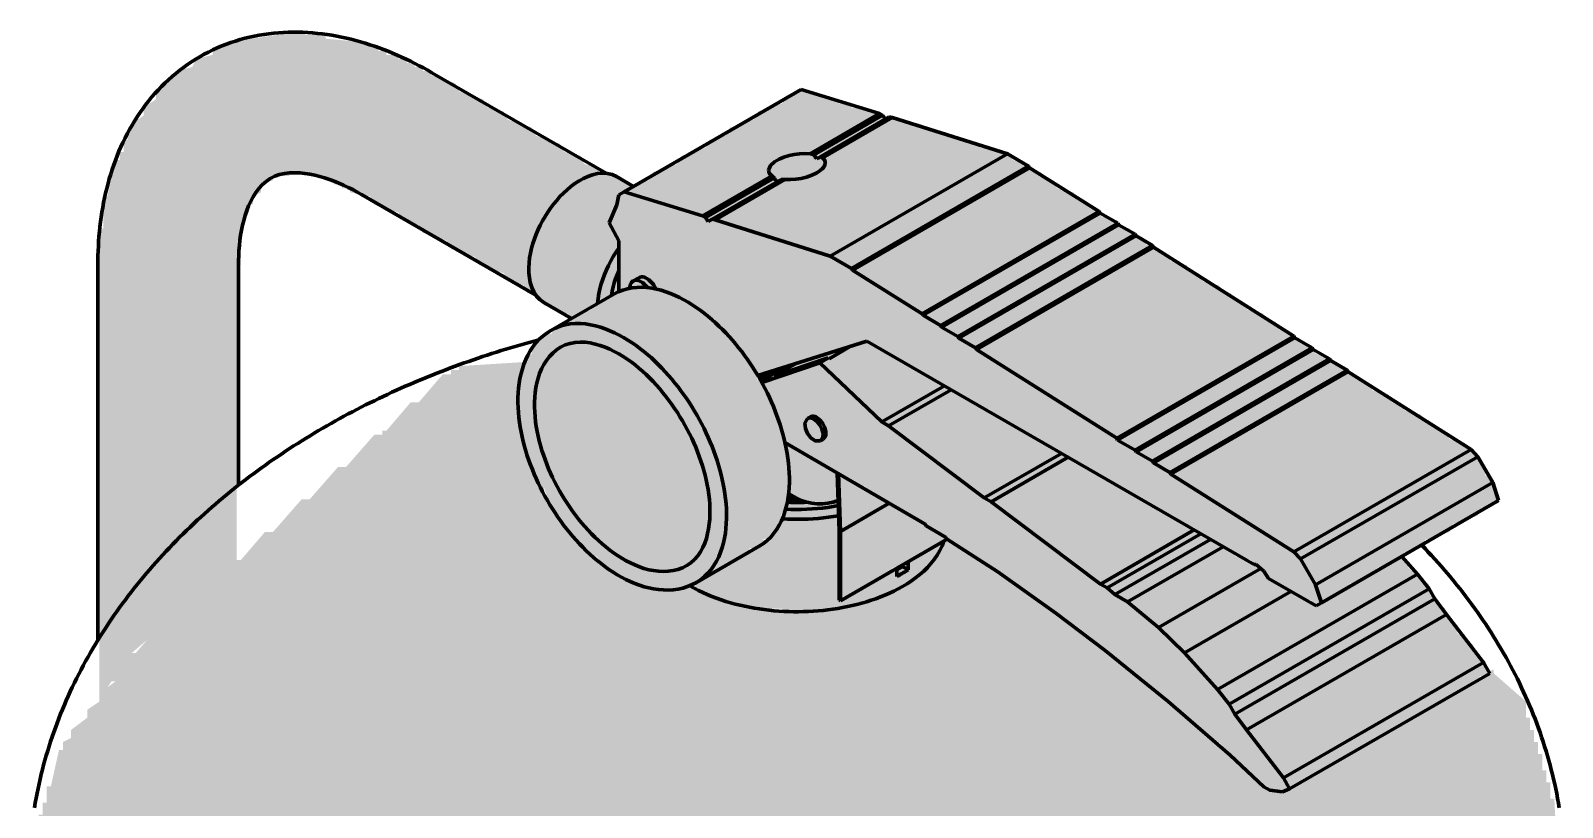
# Model space of a CAD drawing. Header units: millimetres. Extents: x 0 to 420, y 0 to 297.
# Drawn here: x 207.04 to 244.94, y 243.56 to 262.78 of the extents above; entities that cross this region are included whole.
import ezdxf

# ---------------------------------------------------------------- set-up
doc = ezdxf.new("R2010")
doc.units = ezdxf.units.MM
doc.layers.add('01-VISIBLE', color=7, linetype='CONTINUOUS', lineweight=70)
doc.layers.add('13-GRAFICA', color=30, linetype='CONTINUOUS', lineweight=18)

msp = doc.modelspace()

# ---------------------------------------------------------------- hatches: boundary and pattern name
at = {"layer": '13-GRAFICA', "true_color": 0x202020}
h = msp.add_hatch(color=7, dxfattribs=at)
h.dxf.hatch_style = 1
h.paths.add_polyline_path([(208.742, 246.379), (208.742, 257.879), (208.842, 257.879), (208.842, 258.679), (208.942, 258.679), (209.142, 259.579), (209.242, 259.579), (209.242, 259.779), (209.342, 259.779), (209.342, 260.079), (209.442, 260.079), (209.542, 260.479), (209.842, 260.679), (209.842, 260.879), (210.142, 261.079), (210.142, 261.279), (210.242, 261.279), (210.642, 261.779), (211.042, 261.879), (211.142, 262.079), (211.542, 262.179), (211.542, 262.279), (211.842, 262.379), (211.842, 262.479), (213.842, 262.779), (213.842, 262.679), (214.342, 262.679), (214.342, 262.579), (215.442, 262.479), (215.442, 262.379), (215.642, 262.379), (215.642, 262.279), (215.842, 262.279), (215.842, 262.179), (216.142, 262.179), (216.142, 262.079), (216.342, 262.079), (216.342, 261.979), (216.542, 261.979), (216.542, 261.879), (216.742, 261.879), (216.742, 261.779), (216.942, 261.779), (216.942, 261.679), (217.542, 261.479), (217.642, 261.279), (218.242, 261.079), (218.342, 260.879), (218.742, 260.779), (218.842, 260.579), (219.442, 260.379), (219.542, 260.179), (220.142, 259.979), (220.242, 259.779), (220.642, 259.679), (220.742, 259.479), (221.142, 259.379), (221.042, 259.179), (220.542, 259.079), (220.542, 258.979), (219.842, 258.379), (219.742, 257.979), (219.542, 257.879), (219.442, 257.179), (219.342, 257.179), (219.342, 256.679), (219.442, 256.679), (219.442, 256.379), (219.542, 256.379), (219.542, 256.279), (219.342, 256.279), (219.242, 256.479), (218.842, 256.579), (218.742, 256.779), (218.142, 256.979), (218.042, 257.179), (217.442, 257.379), (217.342, 257.579), (216.742, 257.779), (216.642, 257.979), (216.242, 258.079), (216.142, 258.279), (215.542, 258.479), (215.442, 258.679), (214.942, 258.779), (214.942, 258.879), (214.742, 258.879), (214.742, 258.979), (214.542, 258.979), (214.542, 259.079), (214.342, 259.079), (214.342, 259.179), (213.442, 259.279), (213.442, 259.179), (213.042, 259.179), (213.042, 259.079), (212.742, 258.979), (212.742, 258.779), (212.542, 258.679), (212.542, 258.479), (212.442, 258.479), (212.442, 258.279), (212.342, 258.279), (212.342, 257.979), (212.242, 257.979), (212.242, 256.979), (212.142, 256.979), (212.142, 249.679), (212.042, 249.679), (211.342, 248.879), (211.142, 248.879), (210.442, 248.079), (210.242, 248.079), (210.242, 247.979), (209.542, 247.379), (209.542, 247.179), (209.142, 246.879), (209.142, 246.679), (209.042, 246.679), (208.842, 246.379)])
at = {"layer": '13-GRAFICA', "true_color": 0xd6d9de}
h = msp.add_hatch(color=7, dxfattribs=at)
h.dxf.hatch_style = 1
h.paths.add_polyline_path([(224.742, 254.579), (224.742, 254.779), (224.242, 255.179), (224.242, 255.379), (224.142, 255.379), (223.942, 255.679), (223.742, 255.679), (223.742, 255.779), (223.442, 255.879), (223.342, 256.079), (223.142, 256.079), (223.142, 256.179), (222.542, 256.379), (222.342, 256.679), (222.042, 256.679), (221.842, 256.379), (221.642, 256.379), (221.642, 257.579), (221.542, 257.579), (221.542, 257.779), (221.442, 257.779), (221.342, 258.079), (221.442, 258.079), (221.542, 258.679), (221.842, 258.779), (221.942, 258.979), (222.142, 258.979), (222.142, 259.079), (222.342, 259.079), (222.442, 259.279), (223.042, 259.479), (223.142, 259.679), (223.742, 259.879), (223.842, 260.079), (224.042, 260.079), (224.042, 260.179), (224.242, 260.179), (224.342, 260.379), (224.942, 260.579), (225.042, 260.779), (225.642, 260.979), (225.742, 261.179), (225.942, 261.179), (225.942, 261.279), (226.442, 261.279), (226.442, 261.179), (226.742, 261.179), (226.742, 261.079), (227.042, 261.079), (227.042, 260.979), (227.342, 260.979), (227.342, 260.879), (228.042, 260.779), (228.142, 260.579), (228.342, 260.679), (228.342, 260.579), (229.042, 260.479), (229.042, 260.379), (229.342, 260.379), (229.342, 260.279), (229.642, 260.279), (229.642, 260.179), (229.942, 260.179), (229.942, 260.079), (230.242, 260.079), (230.242, 259.979), (230.542, 259.979), (230.542, 259.879), (231.242, 259.779), (231.342, 259.579), (231.742, 259.479), (231.842, 259.279), (232.042, 259.279), (232.042, 259.179), (232.342, 259.079), (232.442, 258.879), (232.842, 258.779), (232.942, 258.579), (233.142, 258.579), (233.142, 258.479), (233.442, 258.379), (233.542, 258.179), (233.942, 258.079), (234.042, 257.879), (234.242, 257.879), (234.342, 257.679), (234.542, 257.679), (234.642, 257.479), (234.842, 257.479), (234.842, 257.379), (235.142, 257.279), (235.242, 257.079), (235.642, 256.979), (235.742, 256.779), (235.942, 256.779), (236.042, 256.579), (236.442, 256.479), (236.542, 256.279), (236.742, 256.279), (236.742, 256.179), (237.042, 256.079), (237.142, 255.879), (237.542, 255.779), (237.642, 255.579), (237.842, 255.579), (237.942, 255.379), (238.142, 255.379), (238.242, 255.179), (238.442, 255.179), (238.442, 255.079), (238.742, 254.979), (238.842, 254.779), (239.242, 254.679), (239.342, 254.479), (239.542, 254.479), (239.642, 254.279), (239.842, 254.279), (239.842, 254.179), (240.142, 254.079), (240.242, 253.879), (240.642, 253.779), (240.742, 253.579), (240.942, 253.579), (241.042, 253.379), (241.442, 253.279), (241.542, 253.079), (241.742, 253.079), (241.742, 252.979), (242.042, 252.879), (242.142, 252.679), (242.542, 252.579), (242.542, 252.479), (242.942, 252.179), (243.042, 251.779), (243.242, 251.679), (243.342, 251.079), (243.142, 251.079), (243.142, 250.979), (242.942, 250.979), (242.842, 250.779), (242.242, 250.579), (242.142, 250.379), (241.542, 250.179), (241.442, 249.979), (241.242, 249.979), (241.242, 249.879), (241.042, 249.879), (240.942, 249.679), (240.342, 249.479), (240.242, 249.279), (239.642, 249.079), (239.542, 248.879), (239.142, 248.779), (239.042, 248.579), (238.742, 248.579), (238.742, 248.679), (238.142, 248.879), (238.042, 249.079), (237.642, 249.179), (237.642, 249.379), (237.542, 249.379), (237.442, 249.579), (237.242, 249.579), (237.242, 249.679), (236.642, 249.879), (236.542, 250.079), (236.142, 250.179), (236.042, 250.379), (235.842, 250.379), (235.842, 250.479), (235.442, 250.579), (235.342, 250.779), (234.742, 250.979), (234.642, 251.179), (234.242, 251.279), (234.142, 251.479), (233.542, 251.679), (233.442, 251.879), (232.842, 252.079), (232.742, 252.279), (232.142, 252.479), (232.042, 252.679), (231.642, 252.779), (231.542, 252.979), (230.942, 253.179), (230.842, 253.379), (230.242, 253.579), (230.142, 253.779), (229.542, 253.979), (229.442, 254.179), (229.042, 254.279), (228.942, 254.479), (228.342, 254.679), (228.242, 254.879), (228.042, 254.879), (228.042, 254.979), (227.842, 254.979), (227.842, 255.079), (227.542, 255.079), (227.542, 254.979), (227.242, 254.979), (227.242, 254.879), (226.842, 254.879), (226.842, 254.779), (226.542, 254.779), (226.542, 254.679), (226.242, 254.679), (226.242, 254.579), (225.942, 254.579), (225.942, 254.479), (225.642, 254.479), (225.642, 254.379), (225.342, 254.379), (225.342, 254.279), (224.942, 254.279), (224.942, 254.479)])
h = msp.add_hatch(color=7, dxfattribs=at)
h.dxf.hatch_style = 1
h.paths.add_polyline_path([(220.142, 255.879), (219.742, 255.979), (219.742, 256.079), (219.542, 256.179), (219.542, 256.379), (219.442, 256.379), (219.442, 256.679), (219.342, 256.679), (219.342, 257.179), (219.442, 257.179), (219.542, 257.879), (219.742, 257.979), (219.842, 258.379), (219.942, 258.379), (220.542, 259.079), (221.042, 259.179), (221.042, 259.279), (221.642, 259.179), (221.642, 259.079), (221.942, 258.979), (221.942, 258.879), (221.542, 258.679), (221.542, 258.379), (221.442, 258.379), (221.442, 258.079), (221.342, 258.079), (221.442, 257.779), (221.542, 257.779), (221.542, 257.579), (221.642, 257.579), (221.642, 256.879), (221.542, 256.879), (221.542, 256.579), (221.442, 256.579), (221.442, 256.179), (221.042, 256.079), (220.942, 255.879), (220.742, 255.879), (220.742, 255.779), (220.542, 255.779), (220.542, 255.679), (220.342, 255.679), (220.342, 255.779), (220.142, 255.779)])
h = msp.add_hatch(color=7, dxfattribs=at)
h.dxf.hatch_style = 1
h.paths.add_polyline_path([(221.442, 256.579), (221.542, 256.579), (221.542, 256.879), (221.642, 256.879), (221.642, 256.279), (221.442, 256.279)])
h = msp.add_hatch(color=7, dxfattribs=at)
h.dxf.hatch_style = 1
h.paths.add_polyline_path([(221.842, 256.479), (221.942, 256.479), (222.042, 256.679), (222.342, 256.679), (222.542, 256.379), (222.142, 256.379), (222.142, 256.479), (221.842, 256.379)])
at = {"layer": '13-GRAFICA', "true_color": 0xffffff}
h = msp.add_hatch(color=7, dxfattribs=at)
h.dxf.hatch_style = 1
h.paths.add_polyline_path([(219.142, 252.879), (219.142, 254.279), (219.242, 254.279), (219.242, 254.579), (219.342, 254.579), (219.342, 254.779), (219.442, 254.779), (219.442, 254.979), (219.542, 254.979), (219.742, 255.279), (219.942, 255.279), (219.942, 255.379), (220.242, 255.479), (220.342, 255.679), (220.942, 255.879), (221.042, 256.079), (221.242, 256.079), (221.242, 256.179), (221.442, 256.179), (221.442, 256.279), (221.642, 256.279), (221.642, 256.379), (222.042, 256.379), (222.042, 256.479), (222.142, 256.479), (222.142, 256.379), (222.742, 256.379), (222.742, 256.279), (223.342, 256.079), (223.442, 255.879), (223.642, 255.879), (223.742, 255.679), (223.942, 255.679), (223.942, 255.579), (224.242, 255.379), (224.242, 255.179), (224.742, 254.779), (224.742, 254.579), (224.942, 254.479), (225.042, 254.079), (225.242, 253.979), (225.242, 253.779), (225.342, 253.779), (225.342, 253.579), (225.442, 253.579), (225.442, 253.279), (225.542, 253.279), (225.542, 252.979), (225.642, 252.979), (225.642, 252.579), (225.742, 252.579), (225.742, 252.079), (225.842, 252.079), (225.842, 251.279), (225.742, 251.279), (225.742, 250.879), (225.642, 250.879), (225.442, 250.279), (225.142, 250.179), (225.042, 249.979), (224.842, 249.979), (224.742, 249.779), (224.342, 249.679), (224.242, 249.479), (223.642, 249.279), (223.542, 249.079), (223.242, 249.079), (223.242, 248.979), (222.242, 248.979), (222.242, 249.079), (221.942, 249.079), (221.942, 249.179), (221.542, 249.279), (221.542, 249.379), (221.242, 249.479), (221.042, 249.779), (220.842, 249.779), (220.842, 249.979), (220.142, 250.579), (220.142, 250.779), (219.942, 250.879), (219.742, 251.479), (219.542, 251.579), (219.442, 252.179), (219.342, 252.179), (219.342, 252.379), (219.242, 252.379), (219.242, 252.879)])
at = {"layer": '13-GRAFICA', "true_color": 0xd6d9de}
h = msp.add_hatch(color=7, dxfattribs=at)
h.dxf.hatch_style = 1
h.paths.add_polyline_path([(226.842, 254.779), (226.842, 254.879), (227.242, 254.879), (227.242, 254.979), (227.842, 255.079), (227.842, 254.979), (228.242, 254.879), (228.342, 254.679), (228.942, 254.479), (229.042, 254.279), (229.442, 254.179), (229.542, 253.979), (230.142, 253.779), (230.242, 253.579), (230.442, 253.579), (230.442, 253.479), (230.842, 253.379), (230.942, 253.179), (231.542, 252.979), (231.642, 252.779), (232.042, 252.679), (232.142, 252.479), (232.342, 252.479), (232.342, 252.379), (232.742, 252.279), (232.842, 252.079), (233.442, 251.879), (233.542, 251.679), (234.142, 251.479), (234.242, 251.279), (234.642, 251.179), (234.742, 250.979), (234.942, 250.979), (234.942, 250.879), (235.342, 250.779), (235.442, 250.579), (236.042, 250.379), (236.142, 250.179), (236.542, 250.079), (236.642, 249.879), (236.842, 249.879), (236.842, 249.779), (237.442, 249.579), (237.442, 249.479), (237.642, 249.379), (237.642, 249.179), (238.042, 249.079), (238.142, 248.879), (238.342, 248.879), (238.342, 248.779), (238.542, 248.779), (238.542, 248.679), (238.742, 248.679), (238.742, 248.579), (239.042, 248.579), (239.142, 248.779), (239.542, 248.879), (239.642, 249.079), (239.842, 249.079), (239.842, 249.179), (240.242, 249.279), (240.342, 249.479), (240.542, 249.479), (240.542, 249.579), (240.742, 249.579), (240.742, 249.679), (241.042, 249.779), (241.142, 249.479), (241.642, 249.079), (241.742, 248.679), (242.042, 248.479), (242.042, 248.279), (242.142, 248.279), (242.142, 248.179), (242.342, 248.079), (242.342, 247.879), (242.742, 247.579), (242.742, 247.379), (243.042, 247.179), (243.142, 246.879), (242.842, 246.779), (242.742, 246.579), (242.342, 246.479), (242.242, 246.279), (241.642, 246.079), (241.542, 245.879), (240.942, 245.679), (240.842, 245.479), (240.242, 245.279), (240.142, 245.079), (239.742, 244.979), (239.642, 244.779), (239.042, 244.579), (238.942, 244.379), (238.342, 244.179), (238.242, 243.979), (237.642, 243.979), (237.642, 244.079), (237.342, 244.179), (236.442, 245.179), (236.242, 245.179), (235.642, 245.879), (235.442, 245.879), (235.042, 246.379), (234.842, 246.379), (234.842, 246.479), (234.742, 246.479), (234.542, 246.779), (234.342, 246.779), (233.942, 247.279), (233.742, 247.279), (233.542, 247.579), (233.342, 247.579), (233.142, 247.879), (232.942, 247.879), (232.642, 248.279), (232.442, 248.279), (232.342, 248.479), (232.142, 248.479), (231.942, 248.779), (231.742, 248.779), (231.742, 248.879), (231.442, 248.979), (231.242, 249.279), (231.042, 249.279), (230.942, 249.479), (230.742, 249.479), (230.742, 249.579), (230.442, 249.679), (230.342, 249.879), (229.942, 249.979), (229.842, 250.179), (229.642, 250.179), (229.542, 250.379), (229.342, 250.379), (229.342, 250.479), (229.042, 250.579), (228.942, 250.779), (228.342, 250.979), (228.242, 251.179), (227.842, 251.279), (227.742, 251.479), (227.142, 251.679), (227.042, 251.879), (226.842, 251.879), (226.842, 251.979), (226.742, 251.979), (226.742, 252.679), (226.742, 252.879), (226.742, 254.779)])
h = msp.add_hatch(color=7, dxfattribs=at)
h.dxf.hatch_style = 1
h.paths.add_polyline_path([(226.242, 254.679), (226.542, 254.679), (226.542, 254.779), (226.742, 254.779), (226.742, 252.879), (226.442, 253.279), (226.242, 253.179), (226.242, 254.579)])
at = {"layer": '13-GRAFICA', "true_color": 0xc4c8ce}
h = msp.add_hatch(color=7, dxfattribs=at)
h.dxf.hatch_style = 1
h.paths.add_polyline_path([(211.142, 248.879), (211.342, 248.879), (212.042, 249.679), (212.242, 249.679), (212.842, 250.379), (213.042, 250.379), (213.742, 251.179), (213.942, 251.179), (214.642, 251.979), (214.842, 251.979), (215.542, 252.779), (215.742, 252.779), (215.742, 252.879), (215.842, 252.879), (216.442, 253.579), (216.642, 253.579), (217.242, 254.279), (217.442, 254.279), (217.442, 254.379), (217.642, 254.379), (217.642, 254.479), (219.242, 254.579), (219.242, 254.279), (219.142, 254.279), (219.142, 252.879), (219.242, 252.879), (219.242, 252.379), (219.342, 252.379), (219.342, 252.179), (219.442, 252.179), (219.542, 251.579), (219.742, 251.479), (219.742, 251.279), (219.842, 251.279), (219.942, 250.879), (220.142, 250.779), (220.142, 250.579), (220.842, 249.979), (220.842, 249.779), (221.042, 249.779), (221.042, 249.679), (221.142, 249.679), (221.242, 249.479), (221.442, 249.479), (221.542, 249.279), (221.742, 249.279), (221.742, 249.179), (221.942, 249.179), (221.942, 249.079), (222.242, 249.079), (222.242, 248.979), (223.242, 248.979), (223.242, 249.079), (223.442, 249.079), (223.442, 248.979), (223.642, 248.979), (223.642, 248.879), (223.842, 248.879), (223.842, 248.779), (224.042, 248.779), (224.042, 248.679), (224.842, 248.579), (224.842, 248.479), (226.442, 248.379), (226.442, 248.479), (227.642, 248.579), (227.642, 248.679), (227.942, 248.679), (227.942, 248.779), (228.142, 248.779), (228.142, 248.879), (228.642, 248.979), (228.842, 249.279), (229.042, 249.279), (229.042, 249.379), (229.442, 249.679), (229.542, 250.079), (229.842, 250.179), (229.942, 249.979), (230.342, 249.879), (230.442, 249.679), (230.642, 249.679), (230.742, 249.479), (230.942, 249.479), (231.042, 249.279), (231.242, 249.279), (231.442, 248.979), (231.642, 248.979), (231.742, 248.779), (231.942, 248.779), (232.142, 248.479), (232.342, 248.479), (232.442, 248.279), (232.642, 248.279), (232.942, 247.879), (233.142, 247.879), (233.142, 247.779), (233.242, 247.779), (233.342, 247.579), (233.542, 247.579), (233.742, 247.279), (233.942, 247.279), (234.342, 246.779), (234.542, 246.779), (234.542, 246.679), (234.642, 246.679), (234.842, 246.379), (235.042, 246.379), (235.442, 245.879), (235.642, 245.879), (236.242, 245.179), (236.442, 245.179), (236.442, 245.079), (236.542, 245.079), (237.342, 244.179), (237.542, 244.179), (237.642, 243.979), (238.242, 243.979), (238.342, 244.179), (238.942, 244.379), (239.042, 244.579), (239.642, 244.779), (239.742, 244.979), (240.142, 245.079), (240.242, 245.279), (240.842, 245.479), (240.942, 245.679), (241.542, 245.879), (241.642, 246.079), (242.242, 246.279), (242.342, 246.479), (242.742, 246.579), (242.842, 246.779), (243.042, 246.779), (243.042, 246.879), (243.242, 246.979), (243.242, 246.879), (244.042, 246.179), (244.042, 245.779), (244.142, 245.779), (244.142, 245.479), (244.242, 245.479), (244.242, 245.179), (244.342, 245.179), (244.342, 244.879), (244.442, 244.879), (244.442, 244.479), (244.542, 244.479), (244.542, 244.179), (244.642, 244.179), (244.642, 243.779), (244.742, 243.779), (244.842, 241.879), (244.942, 241.879), (244.942, 239.979), (244.842, 239.979), (244.842, 239.679), (244.742, 239.679), (244.742, 239.379), (244.642, 239.379), (244.642, 239.079), (244.542, 239.079), (244.442, 238.379), (244.342, 238.379), (244.342, 238.079), (244.242, 238.079), (244.142, 237.579), (243.942, 237.479), (243.942, 237.279), (243.642, 237.079), (243.642, 236.879), (243.242, 236.579), (243.242, 236.379), (242.942, 236.179), (242.942, 235.979), (242.542, 235.679), (242.542, 235.479), (242.442, 235.479), (242.042, 234.979), (241.842, 234.979), (241.642, 234.679), (241.442, 234.679), (241.342, 234.479), (241.142, 234.479), (240.942, 234.179), (240.742, 234.179), (240.542, 233.879), (240.342, 233.879), (240.142, 233.579), (239.942, 233.579), (239.942, 233.479), (239.842, 233.479), (239.742, 233.279), (239.542, 233.279), (239.442, 233.079), (238.942, 232.979), (238.942, 232.879), (238.742, 232.879), (238.742, 232.779), (238.542, 232.779), (238.542, 232.679), (238.342, 232.679), (238.342, 232.579), (238.142, 232.579), (238.142, 232.479), (237.842, 232.479), (237.842, 232.379), (237.642, 232.379), (237.642, 232.279), (237.442, 232.279), (237.442, 232.179), (237.242, 232.179), (237.242, 232.079), (236.942, 232.079), (236.942, 231.979), (236.742, 231.979), (236.742, 231.879), (236.542, 231.879), (236.542, 231.779), (236.342, 231.779), (236.342, 231.679), (236.142, 231.679), (236.142, 231.579), (235.842, 231.579), (235.842, 231.479), (235.542, 231.479), (235.542, 231.379), (235.142, 231.379), (235.142, 231.279), (234.742, 231.279), (234.742, 231.179), (234.342, 231.179), (234.342, 231.079), (233.642, 230.979), (233.642, 230.879), (233.242, 230.879), (233.242, 230.779), (232.842, 230.779), (232.842, 230.679), (232.442, 230.679), (232.442, 230.579), (232.042, 230.579), (232.042, 230.479), (231.642, 230.479), (231.642, 230.379), (229.842, 230.279), (229.842, 230.179), (228.942, 230.179), (228.942, 230.079), (227.942, 230.079), (227.942, 229.979), (222.442, 230.079), (222.442, 230.179), (221.842, 230.179), (221.842, 230.279), (221.342, 230.279), (221.342, 230.379), (220.742, 230.379), (220.742, 230.479), (220.242, 230.479), (220.242, 230.579), (219.642, 230.579), (219.642, 230.679), (219.042, 230.679), (219.042, 230.779), (218.042, 230.879), (218.042, 230.979), (217.842, 230.979), (217.842, 231.079), (217.542, 231.079), (217.542, 231.179), (217.242, 231.179), (217.242, 231.279), (216.942, 231.279), (216.942, 231.379), (216.042, 231.579), (216.042, 231.679), (215.842, 231.679), (215.842, 231.779), (215.542, 231.779), (215.542, 231.879), (215.242, 231.879), (215.242, 231.979), (214.342, 232.179), (214.342, 232.279), (213.942, 232.379), (213.842, 232.579), (213.442, 232.679), (213.342, 232.879), (212.742, 233.079), (212.642, 233.279), (212.442, 233.279), (212.442, 233.379), (212.042, 233.479), (211.942, 233.679), (211.742, 233.679), (211.742, 233.779), (211.342, 233.879), (211.242, 234.079), (211.042, 234.079), (210.042, 235.179), (209.842, 235.179), (209.842, 235.279), (208.642, 236.379), (208.642, 236.579), (208.442, 236.679), (208.442, 236.879), (208.342, 236.879), (208.342, 237.079), (208.242, 237.079), (208.242, 237.279), (208.142, 237.279), (207.942, 237.879), (207.742, 237.979), (207.742, 238.179), (207.642, 238.179), (207.642, 238.379), (207.542, 238.379), (207.542, 238.579), (207.442, 238.579), (207.442, 238.779), (207.342, 238.779), (207.342, 239.079), (207.242, 239.079), (207.242, 240.079), (207.142, 240.079), (207.142, 240.979), (207.042, 240.979), (207.042, 242.679), (207.142, 242.679), (207.142, 243.079), (207.242, 243.079), (207.242, 243.379), (207.342, 243.379), (207.342, 243.679), (207.442, 243.679), (207.442, 244.079), (207.542, 244.079), (207.742, 244.979), (207.842, 244.979), (207.842, 245.179), (208.042, 245.279), (208.042, 245.479), (208.442, 245.779), (208.442, 245.979), (208.742, 246.179), (208.742, 246.379), (209.142, 246.679), (209.142, 246.879), (209.542, 247.179), (209.542, 247.379), (209.642, 247.379), (210.242, 248.079), (210.442, 248.079)])
at = {"layer": '13-GRAFICA', "true_color": 0xd6d9de}
h = msp.add_hatch(color=7, dxfattribs=at)
h.dxf.hatch_style = 1
h.paths.add_polyline_path([(225.642, 252.979), (225.542, 252.979), (225.442, 253.579), (225.342, 253.579), (225.242, 253.979), (225.042, 254.079), (225.042, 254.279), (225.342, 254.279), (225.342, 254.379), (225.642, 254.379), (225.642, 254.479), (225.942, 254.479), (225.942, 254.579), (226.242, 254.579), (226.242, 253.179), (226.242, 252.779), (226.242, 252.304), (225.942, 252.379), (225.842, 252.579), (225.642, 252.579)])
h = msp.add_hatch(color=7, dxfattribs=at)
h.dxf.hatch_style = 1
h.paths.add_polyline_path([(226.442, 252.579), (226.442, 252.679), (226.242, 252.779), (226.242, 253.179), (226.342, 253.179), (226.342, 253.279), (226.742, 252.979), (226.742, 252.679)])
h = msp.add_hatch(color=7, dxfattribs=at)
h.dxf.hatch_style = 1
h.paths.add_polyline_path([(225.742, 252.579), (225.842, 252.579), (225.942, 252.379), (226.142, 252.379), (226.142, 252.279), (226.542, 252.179), (226.642, 251.979), (227.042, 251.879), (227.042, 251.179), (226.942, 251.179), (226.942, 251.079), (225.942, 251.179), (225.942, 251.279), (225.842, 251.279), (225.842, 252.079), (225.742, 252.079)])
h = msp.add_hatch(color=7, dxfattribs=at)
h.dxf.hatch_style = 1
h.paths.add_polyline_path([(226.642, 251.979), (226.542, 252.179), (226.342, 252.179), (226.342, 252.279), (226.242, 252.304), (226.242, 252.779), (226.342, 252.779), (226.442, 252.579), (226.742, 252.679), (226.742, 251.979)])
at = {"layer": '13-GRAFICA', "true_color": 0xc81e2d}
h = msp.add_hatch(color=7, dxfattribs=at)
h.dxf.hatch_style = 1
h.paths.add_polyline_path([(227.042, 248.679), (227.042, 251.779), (227.342, 251.679), (227.342, 251.579), (227.542, 251.579), (227.542, 251.479), (227.742, 251.479), (227.842, 251.279), (228.242, 251.179), (228.342, 250.979), (228.942, 250.779), (229.042, 250.579), (229.242, 250.579), (229.342, 250.379), (229.642, 250.279), (229.642, 250.079), (229.442, 250.079), (229.442, 249.979), (229.042, 249.879), (228.942, 249.679), (228.342, 249.479), (228.242, 249.279), (227.842, 249.179), (227.742, 248.979), (227.542, 248.979), (227.542, 248.879), (227.342, 248.879), (227.342, 248.779), (227.142, 248.779), (227.142, 248.679)])
at = {"layer": '13-GRAFICA', "true_color": 0xc4c8ce}
h = msp.add_hatch(color=7, dxfattribs=at)
h.dxf.hatch_style = 1
h.paths.add_polyline_path([(224.042, 248.679), (224.042, 248.779), (223.842, 248.779), (223.842, 248.879), (223.642, 248.879), (223.642, 248.979), (223.442, 248.979), (223.442, 249.079), (223.542, 249.079), (223.642, 249.279), (224.242, 249.479), (224.342, 249.679), (224.742, 249.779), (224.742, 249.879), (225.042, 249.979), (225.142, 250.179), (225.342, 250.179), (225.442, 250.479), (225.542, 250.479), (225.542, 250.679), (225.642, 250.679), (225.642, 250.879), (225.742, 250.879), (225.742, 251.179), (226.242, 251.179), (226.242, 251.079), (226.942, 251.079), (226.942, 251.179), (227.042, 251.179), (227.042, 248.679), (227.342, 248.779), (227.342, 248.879), (227.542, 248.879), (227.542, 248.979), (227.742, 248.979), (227.842, 249.179), (228.242, 249.279), (228.342, 249.479), (228.542, 249.479), (228.542, 249.579), (228.742, 249.579), (228.742, 249.679), (228.942, 249.679), (229.042, 249.879), (229.242, 249.879), (229.242, 249.979), (229.542, 250.079), (229.442, 249.679), (229.342, 249.679), (229.042, 249.279), (228.842, 249.279), (228.642, 248.979), (228.142, 248.879), (228.142, 248.779), (227.642, 248.679), (227.642, 248.579), (226.442, 248.479), (226.442, 248.379), (225.642, 248.379), (225.642, 248.479), (224.842, 248.479), (224.842, 248.579)])

# ---------------------------------------------------------------- linework, layer by layer
at = {"layer": '01-VISIBLE'}
for p, q in [((221.28, 259.25), (216.971, 261.738)), ((226.109, 261.321), (221.725, 258.79)), ((228.048, 260.727), (226.109, 261.321)), ((228.048, 260.727), (226.329, 259.735)), ((228.12, 260.686), (226.418, 259.703)), ((228.288, 260.644), (226.582, 259.659)), ((228.36, 260.63), (226.634, 259.633)), ((228.12, 260.686), (228.048, 260.727)), ((228.192, 260.588), (228.12, 260.686)), ((228.36, 260.63), (228.288, 260.644)), ((231.21, 259.731), (228.36, 260.63)), ((226.826, 257.2), (231.21, 259.731)), ((231.736, 259.427), (231.21, 259.731)), ((227.352, 256.896), (231.736, 259.427)), ((227.376, 256.855), (231.76, 259.386)), ((231.76, 259.386), (231.736, 259.427)), ((233.484, 258.307), (231.76, 259.386)), ((221.961, 258.926), (221.54, 259.169)), ((225.382, 259.188), (223.664, 258.196)), ((225.438, 259.137), (223.736, 258.155)), ((225.611, 259.098), (223.904, 258.113)), ((225.703, 259.096), (223.976, 258.099)), ((219.54, 256.236), (215.231, 258.724)), ((221.593, 258.714), (221.545, 258.466)), ((221.725, 258.79), (221.593, 258.714)), ((223.664, 258.196), (221.725, 258.79)), ((221.545, 258.466), (221.353, 258.023)), ((223.736, 258.155), (223.664, 258.196)), ((223.808, 258.057), (223.736, 258.155)), ((223.904, 258.113), (223.808, 258.057)), ((223.976, 258.099), (223.904, 258.113)), ((233.484, 258.307), (229.1, 255.776)), ((233.508, 258.267), (229.124, 255.736)), ((233.508, 258.267), (233.484, 258.307)), ((233.939, 258.018), (233.508, 258.267)), ((221.353, 258.023), (221.593, 257.581)), ((226.826, 257.2), (223.976, 258.099)), ((233.939, 258.018), (229.555, 255.487)), ((233.963, 257.977), (229.579, 255.445)), ((234.371, 257.741), (229.987, 255.21)), ((233.963, 257.977), (233.939, 258.018)), ((234.371, 257.741), (233.963, 257.977)), ((234.395, 257.7), (234.371, 257.741)), ((221.593, 257.581), (221.593, 256.323)), ((234.395, 257.7), (230.011, 255.169)), ((234.802, 257.465), (230.418, 254.933)), ((234.826, 257.423), (230.442, 254.892)), ((234.802, 257.465), (234.395, 257.7)), ((234.826, 257.423), (234.802, 257.465)), ((238.298, 255.224), (234.826, 257.423)), ((208.704, 256.965), (208.704, 247.697)), ((212.184, 256.965), (212.184, 251.533)), ((227.352, 256.896), (226.826, 257.2)), ((221.949, 256.585), (222.091, 256.667)), ((227.376, 256.855), (227.352, 256.896)), ((229.1, 255.776), (227.376, 256.855)), ((221.471, 256.261), (219.915, 255.363)), ((220.423, 255.657), (219.74, 256.051)), ((229.124, 255.736), (229.1, 255.776)), ((229.555, 255.487), (229.124, 255.736)), ((229.579, 255.445), (229.555, 255.487)), ((225.034, 254.245), (227.735, 255.099)), ((227.735, 255.099), (237.314, 249.569)), ((229.987, 255.21), (229.579, 255.445)), ((230.011, 255.169), (229.987, 255.21)), ((230.418, 254.933), (230.011, 255.169)), ((238.298, 255.224), (233.914, 252.693)), ((238.322, 255.182), (233.938, 252.651)), ((238.322, 255.182), (238.298, 255.224)), ((238.753, 254.933), (238.322, 255.182)), ((227.348, 254.977), (226.803, 254.662)), ((230.442, 254.892), (230.418, 254.933)), ((233.914, 252.693), (230.442, 254.892)), ((238.753, 254.933), (234.369, 252.402)), ((238.777, 254.892), (234.393, 252.361)), ((238.777, 254.892), (238.753, 254.933)), ((239.183, 254.657), (238.777, 254.892)), ((225.08, 254.166), (225.437, 254.372)), ((225.083, 254.161), (225.463, 254.38)), ((225.085, 254.157), (225.483, 254.387)), ((225.087, 254.154), (225.499, 254.392)), ((225.088, 254.152), (225.509, 254.395)), ((225.72, 254.462), (225.112, 254.11)), ((226.567, 254.562), (225.131, 254.075)), ((225.678, 254.448), (225.133, 254.133)), ((225.437, 254.23), (226.779, 254.684)), ((225.437, 254.23), (225.983, 254.545)), ((226.567, 254.562), (226.779, 254.684)), ((228.099, 253.098), (226.567, 254.562)), ((226.779, 254.684), (226.803, 254.662)), ((239.183, 254.657), (234.799, 252.126)), ((239.207, 254.616), (234.823, 252.085)), ((239.615, 254.381), (235.231, 251.85)), ((239.639, 254.339), (235.255, 251.808)), ((239.207, 254.616), (239.183, 254.657)), ((239.615, 254.381), (239.207, 254.616)), ((239.639, 254.339), (239.615, 254.381)), ((242.681, 252.418), (239.639, 254.339)), ((225.098, 254.135), (225.133, 254.133)), ((228.099, 253.098), (229.65, 253.994)), ((228.267, 253.001), (229.818, 253.896)), ((226.264, 253.184), (226.335, 253.225)), ((228.267, 253.001), (228.099, 253.098)), ((230.637, 251.218), (228.267, 253.001)), ((225.706, 252.593), (229.176, 250.567)), ((226.584, 252.63), (226.655, 252.671)), ((233.938, 252.651), (233.914, 252.693)), ((234.369, 252.402), (233.938, 252.651)), ((242.681, 252.418), (238.297, 249.887)), ((242.848, 252.238), (242.681, 252.418)), ((232.548, 252.321), (230.637, 251.218)), ((232.716, 252.223), (230.805, 251.12)), ((234.393, 252.361), (234.369, 252.402)), ((234.799, 252.126), (234.393, 252.361)), ((234.823, 252.085), (234.799, 252.126)), ((235.231, 251.85), (234.823, 252.085)), ((242.848, 252.238), (238.463, 249.707)), ((243.219, 251.596), (242.848, 252.238)), ((227.051, 250.406), (226.999, 251.838)), ((227.028, 251.821), (227.079, 250.39)), ((235.255, 251.808), (235.231, 251.85)), ((238.297, 249.887), (235.255, 251.808)), ((225.797, 251.326), (226, 251.209)), ((243.219, 251.596), (238.835, 249.064)), ((243.362, 251.152), (243.219, 251.596)), ((228.286, 251.087), (227.079, 250.39)), ((230.805, 251.12), (230.637, 251.218)), ((233.511, 249.088), (230.805, 251.12)), ((243.362, 251.152), (238.978, 248.621)), ((229.176, 250.567), (229.2, 250.525)), ((229.2, 250.525), (229.68, 250.248)), ((227.051, 248.691), (227.051, 250.406)), ((227.079, 250.39), (227.079, 248.675)), ((229.717, 250.198), (227.079, 248.675)), ((229.68, 250.248), (229.704, 250.207)), ((229.704, 250.207), (230.972, 249.391)), ((235.829, 250.426), (233.511, 249.088)), ((235.997, 250.329), (233.679, 248.991)), ((236.236, 250.191), (233.87, 248.825)), ((225.071, 250.026), (223.515, 249.128)), ((236.547, 250.012), (234.181, 248.646)), ((238.463, 249.707), (238.297, 249.887)), ((241.358, 249.332), (240.968, 249.77)), ((228.471, 249.435), (228.616, 249.518)), ((228.471, 249.276), (228.471, 249.479)), ((228.616, 249.518), (228.616, 249.563)), ((228.616, 249.518), (228.754, 249.439)), ((228.754, 249.439), (228.754, 249.642)), ((230.972, 249.391), (232.409, 248.369)), ((237.477, 249.469), (234.948, 248.009)), ((237.314, 249.569), (237.362, 249.569)), ((237.362, 249.569), (237.554, 249.402)), ((237.554, 249.402), (237.673, 249.223)), ((238.835, 249.064), (238.463, 249.707)), ((233.679, 248.991), (233.511, 249.088)), ((241.358, 249.332), (236.409, 246.475)), ((237.673, 249.223), (238.847, 248.545)), ((238.978, 248.621), (238.835, 249.064)), ((241.645, 248.972), (241.358, 249.332)), ((227.079, 248.675), (227.051, 248.691)), ((233.87, 248.825), (233.679, 248.991)), ((234.181, 248.646), (233.87, 248.825)), ((234.948, 248.009), (234.181, 248.646)), ((238.223, 248.905), (235.594, 247.387)), ((241.645, 248.972), (236.696, 246.114)), ((241.79, 248.724), (236.84, 245.866)), ((241.79, 248.724), (241.645, 248.972)), ((242.077, 248.336), (241.79, 248.724)), ((232.409, 248.369), (233.631, 247.441)), ((242.077, 248.336), (237.127, 245.478)), ((238.847, 248.545), (238.978, 248.621)), ((242.988, 247.147), (242.077, 248.336)), ((235.594, 247.387), (234.948, 248.009)), ((233.631, 247.441), (235.188, 246.183)), ((236.409, 246.475), (235.594, 247.387)), ((242.988, 247.147), (238.038, 244.29)), ((243.143, 246.878), (242.988, 247.147)), ((243.143, 246.878), (238.193, 244.02)), ((236.696, 246.114), (236.409, 246.475)), ((235.188, 246.183), (236.72, 244.856)), ((236.84, 245.866), (236.696, 246.114)), ((237.127, 245.478), (236.84, 245.866)), ((238.038, 244.29), (237.127, 245.478)), ((236.72, 244.856), (237.558, 244.068)), ((238.193, 244.02), (238.038, 244.29)), ((237.558, 244.068), (237.703, 243.985)), ((237.703, 243.985), (238.014, 243.944)), ((238.014, 243.944), (238.193, 244.02))]:
    msp.add_line(p, q, dxfattribs=at)
for points in [[(216.971, 261.738), (216.866, 261.797), (216.76, 261.856), (216.654, 261.912), (216.546, 261.968), (216.438, 262.022), (216.33, 262.074), (216.22, 262.125), (216.11, 262.174), (215.999, 262.221), (215.887, 262.267), (215.775, 262.311), (215.662, 262.353), (215.548, 262.393), (215.434, 262.431), (215.319, 262.468), (215.203, 262.502), (215.087, 262.534), (214.97, 262.564), (214.853, 262.592), (214.735, 262.618), (214.617, 262.642), (214.498, 262.663), (214.379, 262.682), (214.259, 262.698), (214.139, 262.712), (214.019, 262.723), (213.899, 262.732), (213.779, 262.738), (213.658, 262.741), (213.537, 262.742), (213.417, 262.74), (213.296, 262.735), (213.176, 262.727), (213.056, 262.716), (212.936, 262.702), (212.816, 262.686), (212.697, 262.666), (212.579, 262.643), (212.461, 262.617), (212.344, 262.589), (212.228, 262.557), (212.112, 262.522), (211.998, 262.484), (211.884, 262.443), (211.772, 262.399), (211.661, 262.352), (211.551, 262.302), (211.443, 262.249), (211.336, 262.193), (211.23, 262.134), (211.127, 262.072), (211.025, 262.008), (210.925, 261.94), (210.827, 261.87), (210.73, 261.798), (210.636, 261.722), (210.544, 261.645), (210.454, 261.565), (210.366, 261.482), (210.28, 261.397), (210.197, 261.31), (210.115, 261.221), (210.036, 261.13), (209.96, 261.036), (209.886, 260.941), (209.814, 260.844), (209.745, 260.746), (209.678, 260.645), (209.613, 260.543), (209.551, 260.44), (209.491, 260.335), (209.434, 260.229), (209.379, 260.122), (209.326, 260.013), (209.276, 259.904), (209.228, 259.793), (209.182, 259.681), (209.139, 259.569), (209.098, 259.455), (209.059, 259.341), (209.022, 259.226), (208.988, 259.11), (208.956, 258.994), (208.925, 258.877), (208.897, 258.76), (208.871, 258.642), (208.847, 258.524), (208.825, 258.405), (208.805, 258.287), (208.787, 258.167), (208.771, 258.048), (208.756, 257.928), (208.744, 257.808), (208.733, 257.688), (208.724, 257.568), (208.717, 257.447), (208.711, 257.327), (208.707, 257.206), (208.704, 257.086), (208.704, 256.965)], [(225.3, 259.323), (225.35, 259.442), (225.447, 259.531), (225.56, 259.598), (225.681, 259.649), (225.807, 259.688), (225.935, 259.717), (226.066, 259.734), (226.198, 259.74), (226.329, 259.735)], [(226.418, 259.703), (226.403, 259.709), (226.389, 259.715), (226.374, 259.72), (226.359, 259.725), (226.344, 259.73), (226.329, 259.735)], [(226.418, 259.703), (226.431, 259.688), (226.444, 259.672), (226.457, 259.657), (226.47, 259.641), (226.483, 259.625), (226.495, 259.609)], [(226.495, 259.609), (226.509, 259.617), (226.524, 259.625), (226.538, 259.634), (226.553, 259.642), (226.567, 259.65), (226.582, 259.659)], [(226.582, 259.659), (226.591, 259.655), (226.6, 259.651), (226.608, 259.647), (226.617, 259.643), (226.625, 259.638), (226.634, 259.633)], [(226.634, 259.633), (226.652, 259.617), (226.668, 259.599), (226.681, 259.579), (226.691, 259.557), (226.698, 259.533), (226.7, 259.509)], [(215.231, 258.724), (215.121, 258.786), (215.01, 258.845), (214.898, 258.901), (214.784, 258.955), (214.669, 259.005), (214.553, 259.052), (214.435, 259.096), (214.316, 259.135), (214.195, 259.17), (214.073, 259.201), (213.95, 259.226), (213.826, 259.245), (213.701, 259.257), (213.575, 259.262), (213.45, 259.258), (213.325, 259.243), (213.202, 259.216), (213.083, 259.176), (212.971, 259.12)], [(219.74, 256.051), (219.641, 256.123), (219.557, 256.212), (219.491, 256.315), (219.44, 256.427), (219.404, 256.544), (219.381, 256.665), (219.37, 256.787), (219.368, 256.91), (219.374, 257.032), (219.388, 257.154), (219.41, 257.275), (219.437, 257.394), (219.47, 257.513), (219.508, 257.629), (219.552, 257.744), (219.6, 257.857), (219.653, 257.967), (219.71, 258.076), (219.771, 258.182), (219.837, 258.286), (219.906, 258.387), (219.98, 258.485), (220.058, 258.58), (220.139, 258.672), (220.225, 258.76), (220.315, 258.843), (220.409, 258.922), (220.508, 258.995), (220.61, 259.062), (220.718, 259.122), (220.829, 259.172), (220.945, 259.213), (221.065, 259.241), (221.187, 259.253), (221.309, 259.246), (221.428, 259.219), (221.54, 259.169)], [(225.382, 259.188), (225.361, 259.205), (225.341, 259.224), (225.324, 259.246), (225.311, 259.269), (225.303, 259.296), (225.3, 259.323)], [(226.495, 259.262), (226.372, 259.202), (226.243, 259.157), (226.111, 259.124), (225.976, 259.102), (225.839, 259.093), (225.703, 259.096)], [(226.7, 259.509), (226.69, 259.455), (226.664, 259.405), (226.628, 259.362), (226.587, 259.325), (226.542, 259.291), (226.495, 259.262)], [(212.971, 259.12), (212.866, 259.05), (212.772, 258.968), (212.687, 258.875), (212.612, 258.774), (212.546, 258.667), (212.487, 258.556), (212.435, 258.442), (212.389, 258.325), (212.349, 258.206), (212.315, 258.085), (212.285, 257.963), (212.26, 257.84), (212.238, 257.716), (212.221, 257.592), (212.207, 257.467), (212.197, 257.342), (212.189, 257.216), (212.185, 257.091), (212.184, 256.965)], [(225.382, 259.188), (225.391, 259.179), (225.4, 259.17), (225.409, 259.162), (225.419, 259.153), (225.428, 259.145), (225.438, 259.137)], [(225.505, 259.037), (225.493, 259.053), (225.482, 259.07), (225.47, 259.086), (225.459, 259.103), (225.449, 259.12), (225.438, 259.137)], [(225.703, 259.096), (225.687, 259.096), (225.672, 259.096), (225.657, 259.096), (225.641, 259.097), (225.626, 259.097), (225.611, 259.098)], [(221.07, 256.03), (221.082, 256.152), (221.102, 256.274), (221.129, 256.394), (221.161, 256.513), (221.199, 256.63), (221.242, 256.745), (221.289, 256.859), (221.341, 256.971), (221.398, 257.08), (221.459, 257.187), (221.524, 257.291), (221.593, 257.393)], [(221.418, 256.231), (221.432, 256.336), (221.453, 256.439), (221.48, 256.542), (221.513, 256.642), (221.551, 256.741), (221.593, 256.838)], [(221.866, 256.406), (221.868, 256.44), (221.874, 256.474), (221.885, 256.507), (221.9, 256.538), (221.922, 256.565), (221.949, 256.585)], [(221.949, 256.585), (221.981, 256.599), (222.016, 256.604), (222.051, 256.602), (222.085, 256.594), (222.118, 256.582), (222.149, 256.566)], [(222.091, 256.667), (222.123, 256.68), (222.157, 256.686), (222.192, 256.684), (222.227, 256.676), (222.259, 256.663), (222.291, 256.647)], [(222.291, 256.647), (222.339, 256.615), (222.383, 256.576), (222.422, 256.533), (222.458, 256.487), (222.489, 256.438), (222.517, 256.386)], [(225.071, 250.026), (225.172, 250.092), (225.267, 250.167), (225.354, 250.251), (225.432, 250.343), (225.503, 250.442), (225.565, 250.546), (225.619, 250.654), (225.666, 250.766), (225.705, 250.88), (225.738, 250.997), (225.765, 251.115), (225.785, 251.234), (225.8, 251.354), (225.81, 251.475), (225.815, 251.596), (225.816, 251.717), (225.812, 251.838), (225.805, 251.959), (225.793, 252.079), (225.778, 252.199), (225.76, 252.319), (225.739, 252.438), (225.714, 252.557), (225.687, 252.675), (225.656, 252.792), (225.623, 252.908), (225.587, 253.024), (225.549, 253.139), (225.508, 253.253), (225.465, 253.366), (225.42, 253.478), (225.372, 253.589), (225.322, 253.7), (225.27, 253.809), (225.215, 253.917), (225.159, 254.024), (225.101, 254.13), (225.04, 254.235), (224.977, 254.339), (224.913, 254.441), (224.846, 254.542), (224.778, 254.642), (224.707, 254.741), (224.635, 254.838), (224.56, 254.933), (224.484, 255.027), (224.406, 255.119), (224.325, 255.21), (224.243, 255.299), (224.159, 255.386), (224.072, 255.47), (223.984, 255.553), (223.894, 255.634), (223.801, 255.712), (223.707, 255.788), (223.61, 255.861), (223.511, 255.931), (223.411, 255.998), (223.308, 256.061), (223.202, 256.121), (223.095, 256.177), (222.986, 256.229), (222.874, 256.276), (222.76, 256.318), (222.645, 256.354), (222.528, 256.384), (222.409, 256.407), (222.289, 256.422), (222.168, 256.43), (222.047, 256.428), (221.926, 256.416), (221.807, 256.394), (221.691, 256.361), (221.578, 256.317), (221.471, 256.261)], [(222.149, 256.566), (222.179, 256.546), (222.208, 256.525), (222.234, 256.501), (222.26, 256.476), (222.283, 256.449), (222.306, 256.421)], [(221.715, 255.185), (221.604, 255.246), (221.492, 255.303), (221.376, 255.354), (221.259, 255.401), (221.139, 255.441), (221.018, 255.475), (220.894, 255.502), (220.769, 255.521), (220.643, 255.53), (220.517, 255.531), (220.391, 255.521), (220.267, 255.499), (220.145, 255.466), (220.027, 255.421), (219.915, 255.363)], [(219.613, 255.127), (219.497, 255.096), (219.38, 255.064), (219.264, 255.032), (219.148, 254.999), (219.032, 254.966), (218.916, 254.932), (218.801, 254.897), (218.685, 254.862), (218.57, 254.826), (218.455, 254.789), (218.34, 254.752), (218.226, 254.714), (218.112, 254.676), (217.997, 254.637), (217.883, 254.597), (217.77, 254.557), (217.656, 254.517), (217.543, 254.475), (217.43, 254.433), (217.317, 254.391), (217.204, 254.347), (217.092, 254.304), (216.98, 254.259), (216.868, 254.214), (216.756, 254.168), (216.645, 254.122), (216.534, 254.075), (216.423, 254.027), (216.312, 253.979), (216.202, 253.93), (216.092, 253.881), (215.982, 253.831), (215.872, 253.78), (215.763, 253.729), (215.654, 253.677), (215.546, 253.624), (215.438, 253.571), (215.33, 253.517), (215.222, 253.463), (215.115, 253.408), (215.008, 253.352), (214.901, 253.295), (214.795, 253.238), (214.689, 253.181), (214.583, 253.122), (214.478, 253.063), (214.373, 253.004), (214.269, 252.943), (214.165, 252.882), (214.061, 252.821), (213.958, 252.758), (213.855, 252.695), (213.752, 252.632), (213.65, 252.568), (213.548, 252.503), (213.447, 252.437), (213.346, 252.371), (213.246, 252.304), (213.146, 252.237), (213.046, 252.168), (212.947, 252.099), (212.849, 252.03), (212.751, 251.96), (212.653, 251.889), (212.556, 251.817), (212.459, 251.745), (212.363, 251.672), (212.268, 251.599), (212.172, 251.525), (212.078, 251.45), (211.984, 251.374), (211.89, 251.298), (211.797, 251.221), (211.705, 251.143), (211.613, 251.065), (211.522, 250.986), (211.431, 250.907), (211.341, 250.826), (211.252, 250.745), (211.163, 250.664), (211.075, 250.581), (210.987, 250.498), (210.9, 250.415), (210.814, 250.33), (210.728, 250.245), (210.644, 250.16), (210.559, 250.073), (210.476, 249.986), (210.393, 249.899), (210.311, 249.81), (210.229, 249.721), (210.149, 249.632), (210.069, 249.541), (209.99, 249.45), (209.911, 249.359), (209.833, 249.266), (209.757, 249.173), (209.681, 249.08), (209.605, 248.985), (209.531, 248.89), (209.457, 248.795), (209.385, 248.698), (209.313, 248.602), (209.242, 248.504), (209.172, 248.406), (209.102, 248.307), (209.034, 248.208), (208.967, 248.108), (208.9, 248.007), (208.835, 247.906), (208.77, 247.804), (208.706, 247.701), (208.644, 247.598), (208.582, 247.495), (208.521, 247.39), (208.462, 247.285), (208.403, 247.18), (208.345, 247.074), (208.289, 246.967), (208.233, 246.86), (208.179, 246.753), (208.126, 246.644), (208.073, 246.536), (208.022, 246.426), (207.972, 246.317), (207.923, 246.206), (207.876, 246.096), (207.829, 245.984), (207.784, 245.873), (207.74, 245.76), (207.697, 245.648), (207.655, 245.534), (207.614, 245.421), (207.575, 245.307), (207.536, 245.192), (207.5, 245.078), (207.464, 244.962), (207.429, 244.847), (207.396, 244.731), (207.364, 244.614), (207.334, 244.498), (207.304, 244.381), (207.276, 244.263), (207.25, 244.146), (207.224, 244.028), (207.2, 243.91), (207.177, 243.791), (207.156, 243.672), (207.136, 243.553)], [(223.515, 249.128), (223.407, 249.072), (223.295, 249.026), (223.179, 248.989), (223.061, 248.963), (222.94, 248.946), (222.819, 248.939), (222.698, 248.94), (222.577, 248.95), (222.457, 248.967), (222.338, 248.991), (222.22, 249.022), (222.104, 249.059), (221.991, 249.101), (221.879, 249.149), (221.769, 249.201), (221.661, 249.257), (221.556, 249.317), (221.453, 249.381), (221.352, 249.448), (221.253, 249.519), (221.156, 249.592), (221.061, 249.668), (220.969, 249.747), (220.878, 249.828), (220.79, 249.911), (220.704, 249.996), (220.619, 250.084), (220.537, 250.173), (220.457, 250.264), (220.379, 250.357), (220.303, 250.452), (220.229, 250.548), (220.157, 250.646), (220.087, 250.745), (220.019, 250.846), (219.953, 250.948), (219.889, 251.051), (219.827, 251.156), (219.767, 251.261), (219.71, 251.368), (219.655, 251.476), (219.601, 251.586), (219.55, 251.696), (219.502, 251.807), (219.456, 251.919), (219.412, 252.033), (219.37, 252.147), (219.331, 252.262), (219.295, 252.378), (219.261, 252.494), (219.23, 252.612), (219.203, 252.73), (219.178, 252.849), (219.156, 252.968), (219.137, 253.088), (219.122, 253.209), (219.111, 253.33), (219.103, 253.451), (219.099, 253.572), (219.1, 253.694), (219.105, 253.815), (219.115, 253.936), (219.13, 254.056), (219.15, 254.176), (219.176, 254.295), (219.208, 254.412), (219.246, 254.527), (219.292, 254.64), (219.344, 254.749), (219.403, 254.855), (219.47, 254.956), (219.545, 255.052), (219.627, 255.142), (219.716, 255.224), (219.813, 255.298), (219.915, 255.363)], [(221.595, 254.781), (221.484, 254.842), (221.371, 254.897), (221.254, 254.947), (221.135, 254.99), (221.014, 255.025), (220.89, 255.051), (220.765, 255.068), (220.639, 255.073), (220.513, 255.064), (220.389, 255.042), (220.269, 255.003), (220.155, 254.948)], [(223.515, 249.128), (223.617, 249.194), (223.712, 249.27), (223.799, 249.355), (223.878, 249.448), (223.949, 249.547), (224.011, 249.651), (224.066, 249.76), (224.112, 249.873), (224.152, 249.988), (224.184, 250.106), (224.21, 250.224), (224.231, 250.345), (224.245, 250.465), (224.255, 250.587), (224.26, 250.709), (224.26, 250.83), (224.256, 250.952), (224.248, 251.074), (224.236, 251.195), (224.221, 251.316), (224.202, 251.436), (224.18, 251.556), (224.155, 251.675), (224.127, 251.793), (224.096, 251.911), (224.062, 252.028), (224.026, 252.145), (223.987, 252.26), (223.945, 252.374), (223.902, 252.488), (223.855, 252.601), (223.807, 252.713), (223.756, 252.823), (223.703, 252.933), (223.648, 253.042), (223.591, 253.149), (223.532, 253.256), (223.47, 253.361), (223.407, 253.465), (223.341, 253.568), (223.274, 253.669), (223.205, 253.769), (223.133, 253.868), (223.06, 253.965), (222.984, 254.06), (222.907, 254.155), (222.828, 254.247), (222.746, 254.338), (222.663, 254.426), (222.577, 254.513), (222.49, 254.598), (222.4, 254.681), (222.309, 254.761), (222.215, 254.839), (222.119, 254.914), (222.022, 254.986), (221.922, 255.056), (221.819, 255.122), (221.715, 255.185)], [(223.275, 249.544), (223.167, 249.489), (223.053, 249.448), (222.936, 249.419), (222.816, 249.402), (222.695, 249.397), (222.574, 249.403), (222.454, 249.419), (222.335, 249.443), (222.218, 249.475), (222.104, 249.513), (221.991, 249.559), (221.881, 249.609), (221.774, 249.665), (221.669, 249.725), (221.566, 249.79), (221.466, 249.858), (221.369, 249.929), (221.274, 250.004), (221.181, 250.082), (221.091, 250.163), (221.003, 250.246), (220.917, 250.331), (220.834, 250.419), (220.752, 250.509), (220.674, 250.601), (220.597, 250.695), (220.523, 250.79), (220.451, 250.888), (220.381, 250.987), (220.314, 251.087), (220.248, 251.189), (220.185, 251.293), (220.125, 251.397), (220.067, 251.504), (220.011, 251.611), (219.958, 251.72), (219.907, 251.83), (219.859, 251.941), (219.813, 252.053), (219.77, 252.166), (219.73, 252.28), (219.692, 252.395), (219.658, 252.512), (219.627, 252.628), (219.599, 252.746), (219.574, 252.865), (219.553, 252.984), (219.536, 253.104), (219.523, 253.224), (219.514, 253.345), (219.509, 253.466), (219.51, 253.587), (219.515, 253.708), (219.526, 253.829), (219.543, 253.948), (219.567, 254.067), (219.598, 254.184), (219.636, 254.299), (219.683, 254.411), (219.738, 254.518), (219.803, 254.62), (219.877, 254.716), (219.961, 254.803), (220.054, 254.881), (220.155, 254.948)], [(223.275, 249.544), (223.376, 249.611), (223.467, 249.692), (223.547, 249.784), (223.616, 249.884), (223.674, 249.991), (223.723, 250.102), (223.762, 250.217), (223.793, 250.335), (223.817, 250.454), (223.834, 250.574), (223.845, 250.695), (223.85, 250.817), (223.85, 250.939), (223.845, 251.06), (223.836, 251.181), (223.822, 251.302), (223.804, 251.423), (223.783, 251.542), (223.758, 251.662), (223.729, 251.78), (223.698, 251.897), (223.663, 252.014), (223.626, 252.13), (223.586, 252.245), (223.543, 252.358), (223.497, 252.471), (223.449, 252.583), (223.398, 252.693), (223.345, 252.803), (223.289, 252.911), (223.231, 253.018), (223.171, 253.124), (223.108, 253.228), (223.043, 253.331), (222.976, 253.432), (222.907, 253.532), (222.835, 253.631), (222.762, 253.727), (222.686, 253.822), (222.607, 253.916), (222.527, 254.007), (222.444, 254.096), (222.359, 254.183), (222.272, 254.268), (222.183, 254.35), (222.091, 254.43), (221.996, 254.507), (221.9, 254.581), (221.801, 254.651), (221.699, 254.718), (221.595, 254.781)], [(226.584, 252.63), (226.455, 252.63), (226.345, 252.708), (226.264, 252.815), (226.212, 252.938), (226.2, 253.071), (226.264, 253.184)], [(226.264, 253.184), (226.29, 253.195), (226.318, 253.199), (226.346, 253.197), (226.373, 253.191), (226.399, 253.181), (226.424, 253.168)], [(226.335, 253.225), (226.361, 253.236), (226.389, 253.24), (226.416, 253.238), (226.444, 253.232), (226.47, 253.222), (226.495, 253.209)], [(226.495, 253.209), (226.578, 253.143), (226.643, 253.059), (226.691, 252.964), (226.718, 252.861), (226.714, 252.756), (226.655, 252.671)], [(226.424, 253.168), (226.507, 253.102), (226.573, 253.018), (226.621, 252.923), (226.648, 252.821), (226.643, 252.715), (226.584, 252.63)], [(225.723, 250.938), (225.854, 250.933), (225.985, 250.932), (226.116, 250.933), (226.247, 250.937), (226.378, 250.944), (226.509, 250.954), (226.639, 250.968), (226.77, 250.984), (226.899, 251.004), (227.028, 251.027)], [(225.764, 251.11), (225.845, 251.107), (225.926, 251.105), (226.007, 251.105), (226.088, 251.105), (226.169, 251.108), (226.25, 251.111)], [(225.778, 251.192), (225.822, 251.19), (225.866, 251.189), (225.909, 251.188), (225.953, 251.187), (225.996, 251.187), (226.04, 251.187)], [(225.789, 251.26), (225.81, 251.259), (225.832, 251.258), (225.854, 251.257), (225.875, 251.256), (225.897, 251.256), (225.919, 251.256)], [(227.024, 251.157), (226.898, 251.115), (226.769, 251.088), (226.638, 251.075), (226.506, 251.075), (226.374, 251.087), (226.245, 251.112), (226.119, 251.152), (226, 251.209)], [(225.639, 250.699), (225.767, 250.693), (225.894, 250.69), (226.022, 250.689), (226.149, 250.691), (226.277, 250.695), (226.404, 250.702), (226.531, 250.711), (226.658, 250.723), (226.785, 250.738), (226.911, 250.755), (227.038, 250.775)], [(228.616, 249.029), (228.727, 249.095), (228.835, 249.167), (228.94, 249.242), (229.042, 249.323), (229.139, 249.408), (229.232, 249.499), (229.319, 249.595), (229.4, 249.696), (229.473, 249.803), (229.538, 249.915), (229.594, 250.032), (229.639, 250.153)], [(244.865, 243.548), (244.845, 243.667), (244.824, 243.785), (244.801, 243.904), (244.777, 244.021), (244.752, 244.139), (244.725, 244.256), (244.697, 244.373), (244.668, 244.49), (244.638, 244.606), (244.606, 244.722), (244.573, 244.838), (244.539, 244.953), (244.503, 245.068), (244.467, 245.183), (244.429, 245.297), (244.39, 245.411), (244.349, 245.524), (244.308, 245.637), (244.265, 245.749), (244.221, 245.861), (244.176, 245.973), (244.129, 246.084), (244.082, 246.194), (244.033, 246.304), (243.984, 246.414), (243.933, 246.523), (243.881, 246.631), (243.828, 246.739), (243.774, 246.847), (243.718, 246.953), (243.662, 247.06), (243.605, 247.166), (243.547, 247.271), (243.487, 247.375), (243.427, 247.479), (243.365, 247.583), (243.303, 247.686), (243.24, 247.788), (243.176, 247.89), (243.11, 247.991), (243.044, 248.091), (242.977, 248.191), (242.909, 248.29), (242.84, 248.389), (242.771, 248.487), (242.7, 248.584), (242.628, 248.681), (242.556, 248.777), (242.483, 248.872), (242.409, 248.967), (242.334, 249.061), (242.258, 249.155), (242.182, 249.248), (242.105, 249.34), (242.027, 249.431), (241.948, 249.522), (241.868, 249.613), (241.788, 249.702), (241.707, 249.791), (241.625, 249.879), (241.543, 249.967), (241.46, 250.054)], [(228.616, 249.355), (228.64, 249.369), (228.663, 249.382), (228.686, 249.396), (228.708, 249.41), (228.731, 249.425), (228.754, 249.439)], [(223.351, 249.047), (223.457, 248.987), (223.565, 248.931), (223.674, 248.878), (223.785, 248.828), (223.898, 248.781), (224.011, 248.738), (224.126, 248.697), (224.242, 248.659), (224.359, 248.625), (224.476, 248.593), (224.594, 248.563), (224.713, 248.536), (224.832, 248.512), (224.952, 248.49), (225.072, 248.471), (225.192, 248.454), (225.313, 248.44), (225.434, 248.428), (225.556, 248.418), (225.677, 248.411), (225.799, 248.406), (225.92, 248.403), (226.042, 248.403), (226.164, 248.405), (226.285, 248.409), (226.407, 248.416), (226.528, 248.425), (226.649, 248.436), (226.77, 248.45), (226.891, 248.466), (227.011, 248.484), (227.131, 248.505), (227.251, 248.529), (227.37, 248.555), (227.488, 248.583), (227.605, 248.614), (227.722, 248.648), (227.838, 248.685), (227.953, 248.725), (228.067, 248.767), (228.18, 248.813), (228.292, 248.862), (228.402, 248.914), (228.51, 248.969), (228.616, 249.029)], [(228.471, 249.276), (228.496, 249.288), (228.52, 249.301), (228.544, 249.315), (228.568, 249.328), (228.592, 249.341), (228.616, 249.355)]]:
    msp.add_lwpolyline(points, dxfattribs=at)

doc.saveas('drawing.dxf')
